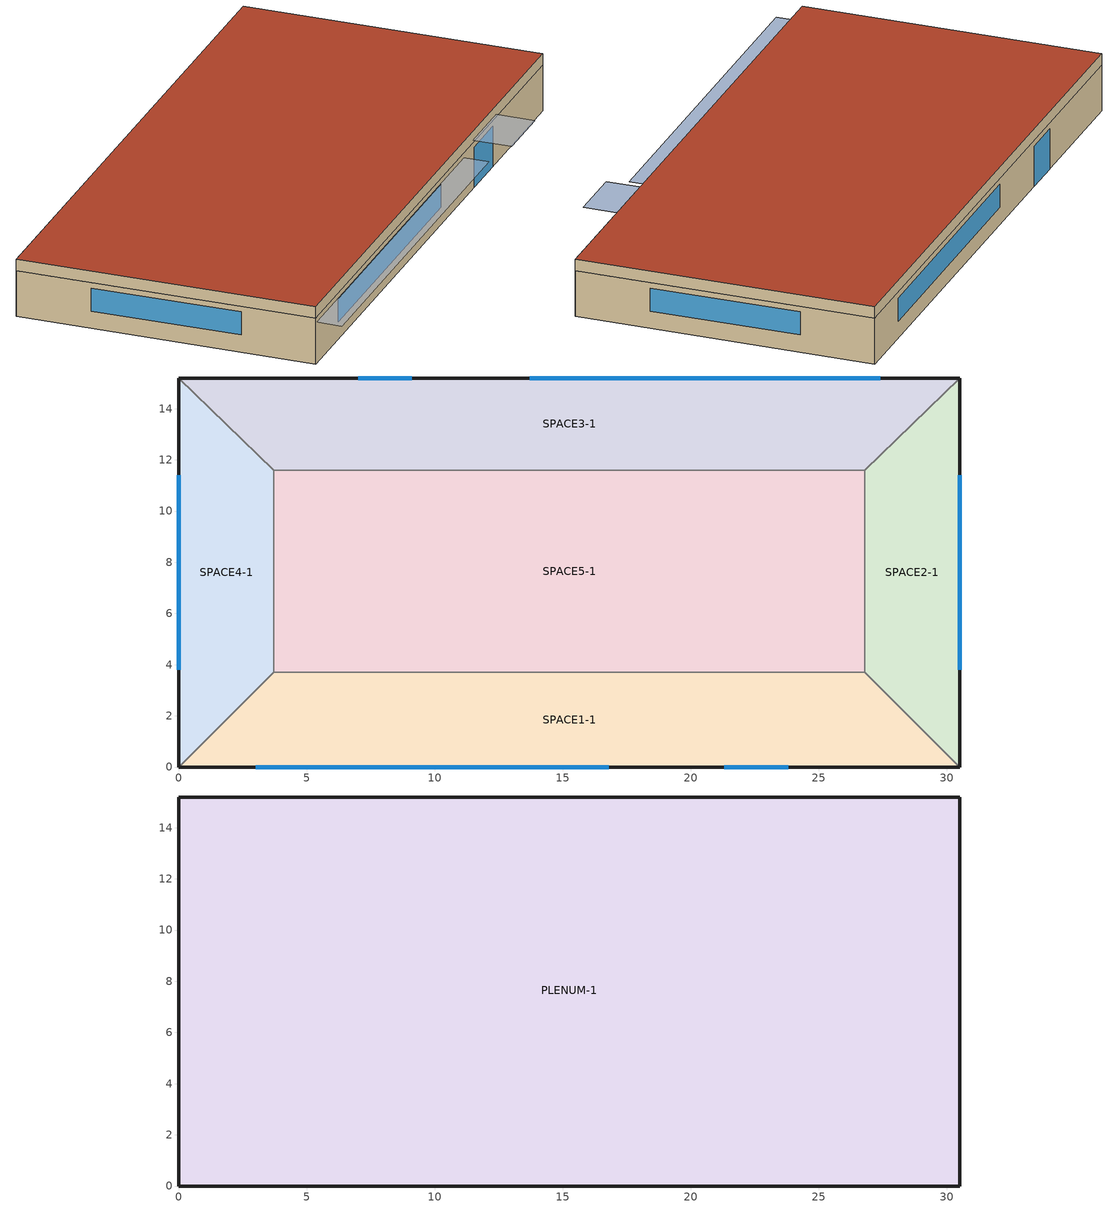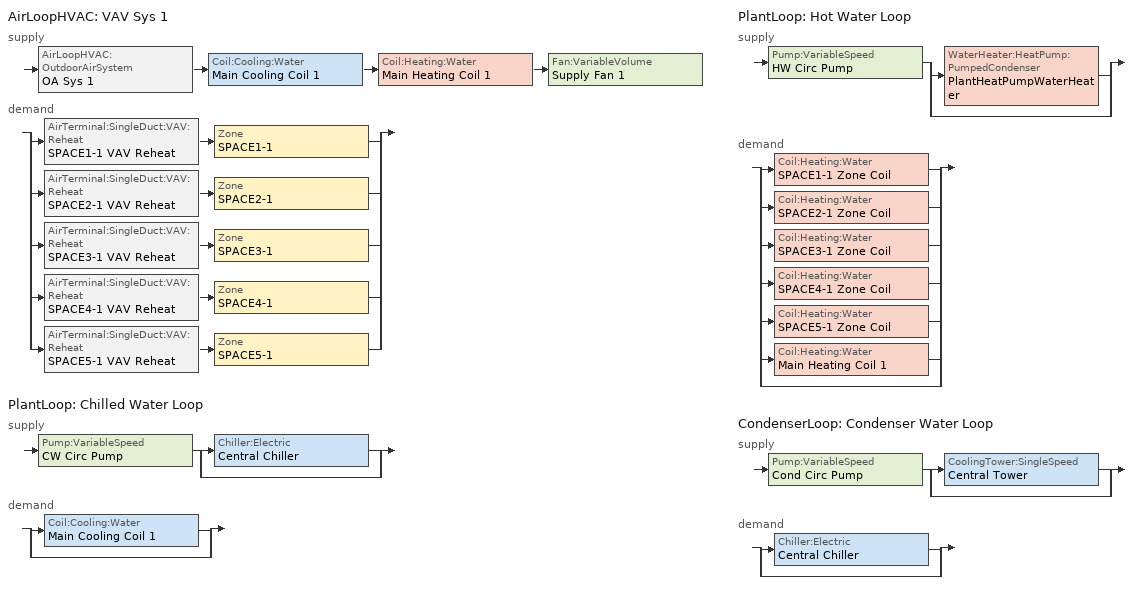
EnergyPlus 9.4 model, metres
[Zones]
SPACE3-1
 floor ground (FLOOR-SLAB-1): 26.8,11.6 3.7,11.6 0,15.2 30.5,15.2 z0
 wall outside (WALL-1): 30.5,15.2 0,15.2 z0:2.4
 wall to SPACE2-1 (INT-WALL-1): 26.8,11.6 30.5,15.2 z0:2.4
 wall to SPACE4-1 (INT-WALL-1): 0,15.2 3.7,11.6 z0:2.4
 wall to SPACE5-1 (INT-WALL-1): 3.7,11.6 26.8,11.6 z0:2.4
 window (Sgl Grey 3mm): 9.1,15.2 7,15.2 z0:2.1
 window (Dbl Clr 3mm/13mm Air): 27.4,15.2 13.7,15.2 z0.9:2.1
SPACE1-1
 floor ground (FLOOR-SLAB-1): 26.8,3.7 30.5,0 0,0 3.7,3.7 z0
 wall outside (WALL-1): 0,0 30.5,0 z0:2.4
 wall to SPACE2-1 (INT-WALL-1): 30.5,0 26.8,3.7 z0:2.4
 wall to SPACE4-1 (INT-WALL-1): 3.7,3.7 0,0 z0:2.4
 wall to SPACE5-1 (INT-WALL-1): 26.8,3.7 3.7,3.7 z0:2.4
 window (Sgl Grey 3mm): 21.3,0 23.8,0 z0:2.1
 window (Dbl Clr 3mm/13mm Air): 3,0 16.8,0 z0.9:2.1
SPACE2-1
 floor ground (FLOOR-SLAB-1): 26.8,11.6 30.5,15.2 30.5,0 26.8,3.7 z0
 wall outside (WALL-1): 30.5,0 30.5,15.2 z0:2.4
 wall to SPACE5-1 (INT-WALL-1): 26.8,11.6 26.8,3.7 z0:2.4
 window (Dbl Clr 3mm/13mm Air): 30.5,3.8 30.5,11.4 z0.9:2.1
SPACE4-1
 floor ground (FLOOR-SLAB-1): 3.7,3.7 0,0 0,15.2 3.7,11.6 z0
 wall outside (WALL-1): 0,15.2 0,0 z0:2.4
 wall to SPACE5-1 (INT-WALL-1): 3.7,3.7 3.7,11.6 z0:2.4
 window (Dbl Clr 3mm/13mm Air): 0,11.4 0,3.8 z0.9:2.1
SPACE5-1
 floor ground (FLOOR-SLAB-1): 26.8,11.6 26.8,3.7 3.7,3.7 3.7,11.6 z0
PLENUM-1
 floor to SPACE1-1 (CLNG-1): 26.8,3.7 30.5,0 0,0 3.7,3.7 z2.4
 floor to SPACE2-1 (CLNG-1): 26.8,11.6 30.5,15.2 30.5,0 26.8,3.7 z2.4
 floor to SPACE3-1 (CLNG-1): 26.8,11.6 3.7,11.6 0,15.2 30.5,15.2 z2.4
 floor to SPACE4-1 (CLNG-1): 3.7,3.7 0,0 0,15.2 3.7,11.6 z2.4
 floor to SPACE5-1 (CLNG-1): 26.8,11.6 26.8,3.7 3.7,3.7 3.7,11.6 z2.4
 wall outside (WALL-1): 30.5,15.2 0,15.2 0,0 30.5,0 30.5,15.2 z2.4:3
 roof outside (ROOF-1): 0,15.2 0,0 30.5,0 30.5,15.2 z3
shading: 0,-1.3 0,0 19.8,0 19.8,-1.3 z2.2; 21,-2 21,0 24.1,0 24.1,-2 z2.6
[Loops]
AirLoopHVAC 'VAV Sys 1'
 supply: AirLoopHVAC:OutdoorAirSystem 'OA Sys 1' > Coil:Cooling:Water 'Main Cooling Coil 1' > Coil:Heating:Water 'Main Heating Coil 1' > Fan:VariableVolume 'Supply Fan 1'
 demand: split
  | AirTerminal:SingleDuct:VAV:Reheat 'SPACE1-1 VAV Reheat' > Zone 'SPACE1-1'
  | AirTerminal:SingleDuct:VAV:Reheat 'SPACE2-1 VAV Reheat' > Zone 'SPACE2-1'
  | AirTerminal:SingleDuct:VAV:Reheat 'SPACE3-1 VAV Reheat' > Zone 'SPACE3-1'
  | AirTerminal:SingleDuct:VAV:Reheat 'SPACE4-1 VAV Reheat' > Zone 'SPACE4-1'
  | AirTerminal:SingleDuct:VAV:Reheat 'SPACE5-1 VAV Reheat' > Zone 'SPACE5-1'
PlantLoop 'Chilled Water Loop'
 supply: Pump:VariableSpeed 'CW Circ Pump' > split
  | Chiller:Electric 'Central Chiller'
  | bypass
 demand: split
  | Coil:Cooling:Water 'Main Cooling Coil 1'
  | bypass
PlantLoop 'Hot Water Loop'
 supply: Pump:VariableSpeed 'HW Circ Pump' > split
  | WaterHeater:HeatPump:PumpedCondenser 'PlantHeatPumpWaterHeater'
  | bypass
 demand: split
  | Coil:Heating:Water 'SPACE1-1 Zone Coil'
  | Coil:Heating:Water 'SPACE2-1 Zone Coil'
  | Coil:Heating:Water 'SPACE3-1 Zone Coil'
  | Coil:Heating:Water 'SPACE4-1 Zone Coil'
  | Coil:Heating:Water 'SPACE5-1 Zone Coil'
  | Coil:Heating:Water 'Main Heating Coil 1'
  | bypass
CondenserLoop 'Condenser Water Loop'
 supply: Pump:VariableSpeed 'Cond Circ Pump' > split
  | CoolingTower:SingleSpeed 'Central Tower'
  | bypass
 demand: split
  | Chiller:Electric 'Central Chiller'
  | bypass
[Building]
Building: Loads convergence tolerance value=0.04; Maximum number of warmup days=25; Minimum number of warmup days=6; North axis=30; Solar distribution=FullExterior; Temperature convergence tolerance value=0.4; Terrain=City
[Site:GroundTemperature:BuildingSurface]
20.03, 20.03, 20.13, 20.3, 20.43, 20.52, 20.62, 20.77, 20.78, 20.55, 20.44, 20.2
[Site:Location]
Miami Intl Ap FL USA WMO=722020: Elevation=11; Latitude=25.82; Longitude=-80.3; Time zone=-5
[Site:WaterMainsTemperature]
Annual average outdoor air temperature=9.69; Calculation method=Correlation; Maximum difference in monthly average outdoor air temperatures=28.1
[SizingPeriod:DesignDay] Barometric pressure=101217; Day of month=21; Daylight saving time indicator=No; Humidity condition type=WetBulb; Rain indicator=No; Snow indicator=No; Solar model indicator=ASHRAEClearSky
Name | Daily dry bulb temperature range | Day type | Maximum dry bulb temperature | Month | Sky clearness | Wetbulb or dewpoint at maximum dry bulb | Wind direction | Wind speed
Miami Intl Ap Ann Clg .4% Condns DB=>MWB | 6.7 | SummerDesignDay | 33.2 | 7 | 1 | 25.3 | 140 | 4.5
Miami Intl Ap Ann Htg 99.6% Condns DB | 0 | WinterDesignDay | 8.7 | 1 | 0 | 8.7 | 340 | 3.8
[Construction]
CLNG-1: MAT-CLNG-1
Dbl Clr 3mm/13mm Air: CLEAR 3MM, AIR 13MM, CLEAR 3MM
FLOOR-SLAB-1: CC03
INT-WALL-1: GP02, AL21, GP02
ROOF-1: RG01, BR01, IN46, WD01
Sgl Grey 3mm: GREY 3MM
WALL-1: WD01, PW03, IN02, GP01
[Material] Thermal absorptance=0.9
Name | Conductivity | Density | Roughness | Solar absorptance | Specific heat | Thickness | Visible absorptance
BR01 | 0.162 | 1121 | VeryRough | 0.7 | 1464 | 0.0095 | 0.7
CC03 | 1.31 | 2243 | MediumRough | 0.65 | 837 | 0.1016 | 0.65
GP01 | 0.16 | 801 | MediumSmooth | 0.75 | 837 | 0.0127 | 0.75
GP02 | 0.16 | 801 | MediumSmooth | 0.75 | 837 | 0.0159 | 0.75
IN02 | 0.043 | 10 | Rough | 0.75 | 837 | 0.0901 | 0.75
IN46 | 0.023 | 24 | VeryRough | 0.5 | 1590 | 0.0762 | 0.5
PW03 | 0.115 | 545 | MediumSmooth | 0.78 | 1213 | 0.0127 | 0.78
RG01 | 1.442 | 881 | Rough | 0.65 | 1674 | 0.0127 | 0.65
WD01 | 0.115 | 513 | MediumSmooth | 0.78 | 1381 | 0.0191 | 0.78
[Material:AirGap]
AL21: Thermal resistance=0.157
[Material:NoMass]
MAT-CLNG-1: Roughness=Rough; Solar absorptance=0.65; Thermal absorptance=0.65; Thermal resistance=0.652259; Visible absorptance=0.65
[WindowMaterial:Gas]
AIR 13MM: Gas type=Air; Thickness=0.0127
[WindowMaterial:Glazing] Back side infrared hemispherical emissivity=0.84; Conductivity=0.9; Front side infrared hemispherical emissivity=0.84; Infrared transmittance at normal incidence=0; Optical data type=SpectralAverage; Thickness=0.003
Name | Back side solar reflectance at normal incidence | Back side visible reflectance at normal incidence | Front side solar reflectance at normal incidence | Front side visible reflectance at normal incidence | Solar transmittance at normal incidence | Visible transmittance at normal incidence
CLEAR 3MM | 0.075 | 0.081 | 0.075 | 0.081 | 0.837 | 0.898
GREY 3MM | 0.061 | 0.061 | 0.061 | 0.061 | 0.626 | 0.611
[AirLoopHVAC]
VAV Sys 1: Design supply air flow rate=Autosize
[AirLoopHVAC:ReturnPlenum]
Return-Plenum-1: Zone=PLENUM-1
[AirTerminal:SingleDuct:VAV:Reheat] Availability schedule=ReheatCoilAvailSched; Constant minimum air flow fraction=0.3; Convergence tolerance=0.001; Damper heating action=ReverseWithLimits; Maximum air flow rate=Autosize; Maximum flow fraction during reheat=Autosize; Maximum flow per zone floor area during reheat=Autosize; Maximum hot water or steam flow rate=Autosize; Minimum hot water or steam flow rate=0; Zone minimum air flow input method=Constant
Name | Reheat coil
SPACE1-1 VAV Reheat | SPACE1-1 Zone Coil
SPACE2-1 VAV Reheat | SPACE2-1 Zone Coil
SPACE3-1 VAV Reheat | SPACE3-1 Zone Coil
SPACE4-1 VAV Reheat | SPACE4-1 Zone Coil
SPACE5-1 VAV Reheat | SPACE5-1 Zone Coil
[AvailabilityManager:Scheduled]
VAV Sys 1 Avail: Schedule=FanAvailSched
[Chiller:Electric]
Central Chiller: Chilled water outlet temperature lower limit=5; Chiller flow mode=LeavingSetpointModulated; Condenser type=WaterCooled; Design chilled water flow rate=Autosize; Design chilled water outlet temperature=6.667; Design condenser fluid flow rate=Autosize; Design condenser inlet temperature=29.44; Maximum part load ratio=1; Minimum part load ratio=0; Nominal capacity=Autosize; Nominal cop=3.2; Optimum part load ratio=0.65; Temperature rise coefficient=2.682759; Coefficient 1 of capacity ratio curve=0.944836; Coefficient 1 of full load ratio curve=0.03303; Coefficient 1 of power ratio curve=1.907846; Coefficient 2 of capacity ratio curve=-0.0570088; Coefficient 2 of full load ratio curve=0.6852; Coefficient 2 of power ratio curve=-1.20499; Coefficient 3 of capacity ratio curve=-0.00185486; Coefficient 3 of full load ratio curve=0.2818; Coefficient 3 of power ratio curve=0.263462
[Coil:Cooling:Water]
Main Cooling Coil 1: Availability schedule=CoolingCoilAvailSched; Design air flow rate=Autosize; Design inlet air humidity ratio=Autosize; Design inlet air temperature=Autosize; Design inlet water temperature=Autosize; Design outlet air humidity ratio=Autosize; Design outlet air temperature=Autosize; Design water flow rate=Autosize; Heat exchanger configuration=CrossFlow; Type of analysis=SimpleAnalysis
[Coil:Heating:Water] Availability schedule=ReheatCoilAvailSched; Maximum water flow rate=Autosize; Performance input method=UFactorTimesAreaAndDesignWaterFlowRate; Rated capacity=Autosize; Rated inlet air temperature=16.6; Rated inlet water temperature=82.2; Rated outlet air temperature=32.2; Rated outlet water temperature=71.1; U factor times area value=Autosize
Main Heating Coil 1; SPACE1-1 Zone Coil; SPACE2-1 Zone Coil; SPACE3-1 Zone Coil; SPACE4-1 Zone Coil; SPACE5-1 Zone Coil
[Coil:WaterHeating:AirToWaterHeatPump:VariableSpeed] Condenser pump heat included in rated heating capacity and rated cop=No; Condenser pump power included in rated cop=No; Evaporator air temperature type for curve objects=WetBulbTemperature; Fraction of condenser pump heat to water=0.1; Maximum ambient temperature for crankcase heater operation=5; Nominal speed level=10; Number of speeds=10; Part load fraction correlation curve=HPWHPLFFPLR; Rated condenser inlet water temperature=55.72; Rated evaporator inlet air dry bulb temperature=29.44; Rated evaporator inlet air wet bulb temperature=22.22; Rated sensible heat ratio at speed 1=0.8; Rated sensible heat ratio at speed 2=0.79; Rated sensible heat ratio at speed 3=0.78; Rated sensible heat ratio at speed 4=0.77; Rated sensible heat ratio at speed 5=0.76; Rated sensible heat ratio at speed 6=0.75; Rated sensible heat ratio at speed 7=0.74; Rated sensible heat ratio at speed 8=0.73; Rated sensible heat ratio at speed 9=0.72; Rated sensible heat ratio at speed 10=0.7; Rated water heating capacity at speed 1=400; Rated water heating capacity at speed 2=800; Rated water heating capacity at speed 3=1200; Rated water heating capacity at speed 4=1600; Rated water heating capacity at speed 5=2000; Rated water heating capacity at speed 6=2400; Rated water heating capacity at speed 7=2800; Rated water heating capacity at speed 8=3200; Rated water heating capacity at speed 9=3600; Rated water heating capacity at speed 10=4000; Rated water heating cop at speed 1=5; Rated water heating cop at speed 2=4.8; Rated water heating cop at speed 3=4.4; Rated water heating cop at speed 4=4; Rated water heating cop at speed 5=3.8; Rated water heating cop at speed 6=3.4; Rated water heating cop at speed 7=3; Rated water heating cop at speed 8=2.6; Rated water heating cop at speed 9=2.3; Rated water heating cop at speed 10=2; Speed 1 cop function of air flow fraction curve=ConstantCubic; Speed 1 cop function of temperature curve=HPWHHeatingCOPFTemp; Speed 1 cop function of water flow fraction curve=ConstantCubic; Speed 1 reference unit rated air flow rate=0.02014; Speed 1 reference unit rated water flow rate=1.8e-05; Speed 1 reference unit water pump input power at rated conditions=10; Speed 1 total wh capacity function of air flow fraction curve=ConstantCubic; Speed 1 total wh capacity function of temperature curve=HPWHHeatingCapFTemp; Speed 1 total wh capacity function of water flow fraction curve=ConstantCubic; Speed 2 cop function of air flow fraction curve=ConstantCubic; Speed 2 cop function of temperature curve=HPWHHeatingCOPFTemp; Speed 2 cop function of water flow fraction curve=ConstantCubic; Speed 2 reference unit rated air flow rate=0.04028; Speed 2 reference unit rated water flow rate=3.6e-05; Speed 2 reference unit water pump input power at rated conditions=10; Speed 2 total wh capacity function of air flow fraction curve=ConstantCubic; Speed 2 total wh capacity function of temperature curve=HPWHHeatingCapFTemp; Speed 2 total wh capacity function of water flow fraction curve=ConstantCubic; Speed 3 cop function of air flow fraction curve=ConstantCubic; Speed 3 cop function of temperature curve=HPWHHeatingCOPFTemp; Speed 3 cop function of water flow fraction curve=ConstantCubic; Speed 3 reference unit rated air flow rate=0.06042; Speed 3 reference unit rated water flow rate=5.4e-05; Speed 3 reference unit water pump input power at rated conditions=10; Speed 3 total wh capacity function of air flow fraction curve=ConstantCubic; Speed 3 total wh capacity function of temperature curve=HPWHHeatingCapFTemp; Speed 3 total wh capacity function of water flow fraction curve=ConstantCubic; Speed 4 cop function of air flow fraction curve=ConstantCubic; Speed 4 cop function of temperature curve=HPWHHeatingCOPFTemp; Speed 4 cop function of water flow fraction curve=ConstantCubic; Speed 4 reference unit rated air flow rate=0.08056; Speed 4 reference unit rated water flow rate=7.2e-05; Speed 4 reference unit water pump input power at rated conditions=10; Speed 4 total wh capacity function of air flow fraction curve=ConstantCubic; Speed 4 total wh capacity function of temperature curve=HPWHHeatingCapFTemp; Speed 4 total wh capacity function of water flow fraction curve=ConstantCubic; Speed 5 cop function of air flow fraction curve=ConstantCubic; Speed 5 cop function of temperature curve=HPWHHeatingCOPFTemp; Speed 5 cop function of water flow fraction curve=ConstantCubic; Speed 5 reference unit rated air flow rate=0.1007; Speed 5 reference unit rated water flow rate=9e-05; Speed 5 reference unit water pump input power at rated conditions=10; Speed 5 total wh capacity function of air flow fraction curve=ConstantCubic; Speed 5 total wh capacity function of temperature curve=HPWHHeatingCapFTemp; Speed 5 total wh capacity function of water flow fraction curve=ConstantCubic; Speed 6 cop function of air flow fraction curve=ConstantCubic; Speed 6 cop function of temperature curve=HPWHHeatingCOPFTemp; Speed 6 cop function of water flow fraction curve=ConstantCubic; Speed 6 reference unit rated air flow rate=0.12084; Speed 6 reference unit rated water flow rate=0.000108; Speed 6 reference unit water pump input power at rated conditions=10; Speed 6 total wh capacity function of air flow fraction curve=ConstantCubic; Speed 6 total wh capacity function of temperature curve=HPWHHeatingCapFTemp; Speed 6 total wh capacity function of water flow fraction curve=ConstantCubic; Speed 7 cop function of air flow fraction curve=ConstantCubic; Speed 7 cop function of temperature curve=HPWHHeatingCOPFTemp; Speed 7 cop function of water flow fraction curve=ConstantCubic; Speed 7 reference unit rated air flow rate=0.14098; Speed 7 reference unit rated water flow rate=0.000126; Speed 7 reference unit water pump input power at rated conditions=10; Speed 7 total wh capacity function of air flow fraction curve=ConstantCubic; Speed 7 total wh capacity function of temperature curve=HPWHHeatingCapFTemp; Speed 7 total wh capacity function of water flow fraction curve=ConstantCubic; Speed 8 cop function of air flow fraction curve=ConstantCubic; Speed 8 cop function of temperature curve=HPWHHeatingCOPFTemp; Speed 8 cop function of water flow fraction curve=ConstantCubic; Speed 8 reference unit rated air flow rate=0.16112; Speed 8 reference unit rated water flow rate=0.000144; Speed 8 reference unit water pump input power at rated conditions=10; Speed 8 total wh capacity function of air flow fraction curve=ConstantCubic; Speed 8 total wh capacity function of temperature curve=HPWHHeatingCapFTemp; Speed 8 total wh capacity function of water flow fraction curve=ConstantCubic; Speed 9 cop function of air flow fraction curve=ConstantCubic; Speed 9 cop function of temperature curve=HPWHHeatingCOPFTemp; Speed 9 cop function of water flow fraction curve=ConstantCubic; Speed 9 reference unit rated air flow rate=0.18126; Speed 9 reference unit rated water flow rate=0.000162; Speed 9 reference unit water pump input power at rated conditions=10; Speed 9 total wh capacity function of air flow fraction curve=ConstantCubic; Speed 9 total wh capacity function of temperature curve=HPWHHeatingCapFTemp; Speed 9 total wh capacity function of water flow fraction curve=ConstantCubic; Speed 10 cop function of air flow fraction curve=ConstantCubic; Speed 10 cop function of temperature curve=HPWHHeatingCOPFTemp; Speed 10 cop function of water flow fraction curve=ConstantCubic; Speed 10 reference unit rated air flow rate=0.2014; Speed 10 reference unit rated water flow rate=0.000179; Speed 10 reference unit water pump input power at rated conditions=10; Speed 10 total wh capacity function of air flow fraction curve=ConstantCubic; Speed 10 total wh capacity function of temperature curve=HPWHHeatingCapFTemp; Speed 10 total wh capacity function of water flow fraction curve=ConstantCubic
Name | Crankcase heater capacity | Evaporator fan power included in rated cop | Rated condenser water flow rate | Rated evaporator air flow rate | Rated water heating capacity
HPWHDXCoilVS; Zone4HPWHDXCoilVS | 100 | No | Autocalculate | Autocalculate | 4000
HPWHOutdoorDXCoilVS | 100 | No | 0.00016 | 0.2685 | 4000
HPWHPlantDXCoilVS | 100 | No | 0.00115525 | 1.00695 | 25000
HPWHScheduledDXCoilVS | 120 | Yes | 0.00016 | 0.2685 | 4000
[CondenserEquipmentList]
All Towers: Central Tower, CoolingTower:SingleSpeed
[CondenserEquipmentOperationSchemes]
Tower Loop Operation: Control scheme 1=Year Round Tower Operation; Control scheme 1 schedule=PlantOnSched
[CondenserLoop]
Condenser Water Loop: Condenser equipment operation scheme=Tower Loop Operation; Condenser loop volume=Autocalculate; Fluid type=Water; Load distribution scheme=SequentialLoad; Maximum loop flow rate=Autosize; Maximum loop temperature=80; Minimum loop flow rate=0; Minimum loop temperature=10
[Controller:OutdoorAir]
OA Controller 1: Economizer control action type=ModulateFlow; Economizer control type=FixedDryBulb; Economizer maximum limit dry bulb temperature=19; Economizer minimum limit dry bulb temperature=4; Lockout type=NoLockout; Maximum outdoor air flow rate=0.25; Minimum limit type=FixedMinimum; Minimum outdoor air flow rate=0.25; Minimum outdoor air schedule=Min OA Sched
[Controller:WaterCoil] Actuator variable=Flow; Controller convergence tolerance=0.002; Maximum actuated flow=Autosize; Minimum actuated flow=0
Name | Action | Control variable
Central Cooling Coil Contoller 1 | Reverse | TemperatureAndHumidityRatio
Central Heating Coil Contoller 1 | Normal | Temperature
[CoolingTower:SingleSpeed]
Central Tower: Design air flow rate=Autosize; Design fan power=Autosize; Design u factor times area value=Autosize; Design water flow rate=Autosize; Free convection regime air flow rate=0; Free convection regime u factor times area value=0
[DesignSpecification:OutdoorAir] Outdoor air flow per person=0.00944; Outdoor air flow per zone=0; Outdoor air flow per zone floor area=0; Outdoor air method=Flow/Person
SZ DSOA SPACE1-1; SZ DSOA SPACE2-1; SZ DSOA SPACE3-1; SZ DSOA SPACE4-1; SZ DSOA SPACE5-1
[ElectricEquipment] Design level calculation method=EquipmentLevel; Fraction latent=0; Fraction lost=0; Fraction radiant=0.3; Schedule=EQUIP-1
Name | Zone or zonelist | Design level
SPACE1-1 Elec Equipment | SPACE1-1 | 1056
SPACE2-1 Elec Equipment | SPACE2-1 | 456
SPACE3-1 Elec Equipment | SPACE3-1 | 1056
SPACE4-1 Elec Equipment | SPACE4-1 | 456
SPACE5-1 Elec Equipment | SPACE5-1 | 1976
[Fan:SystemModel] Design electric power consumption=Autosize; Design power sizing method=TotalEfficiencyAndPressure; Design pressure rise=100; Electric power minimum flow rate fraction=0; Fan total efficiency=0.7; Motor efficiency=0.9; Motor in air stream fraction=1; Speed control method=Discrete
Name | Availability schedule | Design maximum air flow rate
HPWHFan; Zone4HPWHFan | HeatPumpWaterHeaterSch | 0.2685
HPWHOutdoorFan | PlantHPWHSch | 0.2685
HPWHPlantFan | PlantHPWHSch | 2.6852
HPWHScheduledFan | ScheduledHPWHSch | 0.2685
[Fan:VariableVolume]
Supply Fan 1: Availability schedule=FanAvailSched; Fan power coefficient 1=0.350712; Fan power coefficient 2=0.308505; Fan power coefficient 3=-0.541374; Fan power coefficient 4=0.871988; Fan power coefficient 5=0; Fan power minimum flow fraction=0.25; Fan power minimum flow rate input method=Fraction; Fan total efficiency=0.7; Maximum flow rate=Autosize; Motor efficiency=0.9; Motor in airstream fraction=1; Pressure rise=600
[Lights] Design level calculation method=LightingLevel; End use subcategory=GeneralLights; Fraction radiant=0.59; Fraction replaceable=0; Fraction visible=0.2; Return air fraction=0.2; Schedule=LIGHTS-1
Name | Zone or zonelist | Lighting level
SPACE1-1 Lights | SPACE1-1 | 1584
SPACE2-1 Lights | SPACE2-1 | 684
SPACE3-1 Lights | SPACE3-1 | 1584
SPACE4-1 Lights | SPACE4-1 | 684
SPACE5-1 Lights | SPACE5-1 | 2964
[People] Activity level schedule=ActSchd; Fraction radiant=0.3; Number of people calculation method=People; Number of people schedule=OCCUPY-1
Name | Zone or zonelist | Number of people
SPACE1-1 People | SPACE1-1 | 11
SPACE2-1 People | SPACE2-1 | 5
SPACE3-1 People | SPACE3-1 | 11
SPACE4-1 People | SPACE4-1 | 5
SPACE5-1 People | SPACE5-1 | 20
[PlantEquipmentList]
Cooling Plant: Central Chiller, Chiller:Electric
heating plant: PlantHeatPumpWaterHeater, WaterHeater:HeatPump:PumpedCondenser
[PlantEquipmentOperation:CoolingLoad] Load range 1 lower limit=0
Name | Load range 1 upper limit | Range 1 equipment list
Central Chiller Only | 900000 | Cooling Plant
Year Round Tower Operation | 90000000 | All Towers
[PlantEquipmentOperation:HeatingLoad]
Central HPWH Only: Load range 1 lower limit=0; Load range 1 upper limit=1000000; Range 1 equipment list=heating plant
[PlantEquipmentOperationSchemes] Control scheme 1 schedule=PlantOnSched
Name | Control scheme 1
CW Loop Operation | Central Chiller Only
Hot Loop Operation | Central HPWH Only
[PlantLoop] Fluid type=Water; Load distribution scheme=SequentialLoad; Maximum loop flow rate=Autosize; Minimum loop flow rate=0; Plant loop volume=Autocalculate
Name | Maximum loop temperature | Minimum loop temperature | Plant equipment operation scheme
Chilled Water Loop | 98 | 1 | CW Loop Operation
Hot Water Loop | 100 | 10 | Hot Loop Operation
[Pump:VariableSpeed] Design maximum flow rate=Autosize; Design minimum flow rate=0; Design power consumption=Autosize; Design pump head=179352; Fraction of motor inefficiencies to fluid stream=0; Motor efficiency=0.9; Pump control type=Intermittent; Coefficient 1 of the part load performance curve=0; Coefficient 2 of the part load performance curve=1; Coefficient 3 of the part load performance curve=0; Coefficient 4 of the part load performance curve=0
Name | Pump flow rate schedule
CW Circ Pump; Cond Circ Pump | CoolingPumpAvailSched
HW Circ Pump
[SetpointManager:FollowOutdoorAirTemperature]
MyCondenserControl: Control variable=Temperature; Maximum setpoint temperature=80; Minimum setpoint temperature=10; Offset temperature difference=0; Reference temperature type=OutdoorAirWetBulb; Setpoint node or nodelist=Condenser Supply Outlet Node
[SetpointManager:MixedAir] Control variable=Temperature
Name | Setpoint node or nodelist
Mixed Air Temp Manager 1 | Mixed Air Node 1
Mixed Air Temp Manager 2 | Main Branch SetPoint Node List
[SetpointManager:Scheduled] Control variable=Temperature
Name | Schedule | Setpoint node or nodelist
Central Chiller Setpoint Manager | CW Loop Temp Schedule | Central Chiller Outlet Node
Chilled Water Loop Setpoint Manager | CW Loop Temp Schedule | Chilled Water Loop Setpoint Node List
Hot Water Loop Setpoint Manager | HW Loop Temp Schedule | Hot Water Loop Setpoint Node List
Supply Air Temp Manager 1 | Seasonal Reset Supply Air Temp Sch | Supply Air Temp Nodes 1
[SetpointManager:SingleZone:Humidity:Maximum]
Space2-1 Humidistat Manager: Setpoint node or nodelist=Main Cooling Coil 1 Outlet Node
[Sizing:Plant]
Name | Design loop exit temperature | Loop design temperature difference | Loop type
Hot Water Loop | 62 | 11 | Heating
Chilled Water Loop | 7.22 | 6.67 | Cooling
Condenser Water Loop | 29.4 | 5.6 | Condenser
[Sizing:System]
VAV Sys 1: 100 outdoor air in cooling=No; 100 outdoor air in heating=No; Central cooling design supply air humidity ratio=0.008; Central cooling design supply air temperature=12.8; Central heating design supply air humidity ratio=0.008; Central heating design supply air temperature=16.7; Central heating maximum system air flow ratio=0.3; Cooling supply air flow rate=0; Cooling supply air flow rate method=DesignDay; Design outdoor air flow rate=Autosize; Heating supply air flow rate=0; Heating supply air flow rate method=DesignDay; Precool design humidity ratio=0.008; Precool design temperature=11; Preheat design humidity ratio=0.008; Preheat design temperature=7; Type of load to size on=Sensible; Type of zone sum to use=NonCoincident
[Sizing:Zone] Account for dedicated outdoor air system=No; Cooling design air flow method=DesignDay; Cooling design air flow rate=0; Dedicated outdoor air high setpoint temperature for design=Autosize; Dedicated outdoor air low setpoint temperature for design=Autosize; Dedicated outdoor air system control strategy=NeutralSupplyAir; Heating design air flow method=DesignDay; Heating design air flow rate=0; Zone cooling design supply air humidity ratio=0.009; Zone cooling design supply air temperature=14; Zone cooling design supply air temperature input method=SupplyAirTemperature; Zone cooling sizing factor=0; Zone heating design supply air humidity ratio=0.004; Zone heating design supply air temperature=50; Zone heating design supply air temperature input method=SupplyAirTemperature; Zone heating sizing factor=0
Name | Design specification outdoor air object
SPACE1-1 | SZ DSOA SPACE1-1
SPACE2-1 | SZ DSOA SPACE2-1
SPACE3-1 | SZ DSOA SPACE3-1
SPACE4-1 | SZ DSOA SPACE4-1
SPACE5-1 | SZ DSOA SPACE5-1
[ThermostatSetpoint:DualSetpoint]
DualSetPoint: Cooling setpoint temperature schedule=Clg-SetP-Sch; Heating setpoint temperature schedule=Htg-SetP-Sch
[WaterHeater:HeatPump:PumpedCondenser] Dead band temperature difference=2
Name | Availability schedule | Compressor location | Compressor setpoint temperature schedule | Condenser water flow rate | Dx coil | Evaporator air flow rate | Fan | Fan placement | Inlet air configuration | Minimum inlet air temperature for compressor operation | Tank | Compressor ambient temperature schedule | Inlet air humidity schedule | Inlet air temperature schedule | Inlet air zone | Off cycle parasitic electric load | On cycle parasitic electric load | Parasitic heat rejection location | Inlet air mixer schedule
OutdoorHeatPumpWaterHeater | PlantHPWHSch | Outdoors | HPWHTempSch | 0.00016 | HPWHOutdoorDXCoilVS | 0.2685 | HPWHOutdoorFan | BlowThrough | OutdoorAirOnly | 11 | HPWHOutdoorTank
PlantHeatPumpWaterHeater | PlantHPWHSch | Outdoors | PlantHPWHTempSch | 0.00115525 | HPWHPlantDXCoilVS | 1.00695 | HPWHPlantFan | BlowThrough | OutdoorAirOnly | 11 | HPWHPlantTank
ScheduledHeatPumpWaterHeater | ScheduledHPWHSch | Schedule | HPWHTempSch | 0.00016 | HPWHScheduledDXCoilVS | 0.2685 | HPWHScheduledFan | BlowThrough | Schedule | 11 | HPWHScheduledTank | ScheduledCompressorTemp | ScheduledAmbientRH | ScheduledAmbientTemp
Zone4HeatPumpWaterHeater | HeatPumpWaterHeaterSch | Zone | HPWHTempSch | Autocalculate | Zone4HPWHDXCoilVS | Autocalculate | Zone4HPWHFan | DrawThrough | ZoneAirOnly | 5 | Zone4HPWHTank |  |  |  | SPACE4-1 | 5 | 15 | Zone
Zone5HeatPumpWaterHeater | HeatPumpWaterHeaterSch | Zone | HPWHTempSch | Autocalculate | HPWHDXCoilVS | Autocalculate | HPWHFan | DrawThrough | ZoneAndOutdoorAir | 5 | HPWHTank |  |  |  | SPACE5-1 | 5 | 15 | Zone | HPWHMixerInletAirSch
[WaterHeater:Mixed] Deadband temperature difference=2; Heater control type=Cycle; Heater fuel type=Electricity; Heater minimum capacity=0; Maximum temperature limit=82.2222; Off cycle parasitic fuel consumption rate=10; Off cycle parasitic fuel type=Electricity; Off cycle parasitic heat fraction to tank=0; On cycle parasitic fuel consumption rate=30; On cycle parasitic fuel type=Electricity; On cycle parasitic heat fraction to tank=0
Name | Ambient temperature indicator | Heater maximum capacity | Heater thermal efficiency | Off cycle loss coefficient to ambient temperature | Off cycle loss fraction to zone | On cycle loss coefficient to ambient temperature | On cycle loss fraction to zone | Peak use flow rate | Setpoint temperature schedule | Source side effectiveness | Tank volume | Use flow rate fraction schedule | Use side design flow rate | Use side effectiveness | Ambient temperature schedule | Ambient temperature zone
HPWHOutdoorTank | Outdoors | 5000 | 0.95 | 2 | 1 | 2 | 1 | 0.000379 | Hot Water Setpoint Temp Schedule | 0.95 | 0.3785 | Hot Water Demand Schedule
HPWHPlantTank | Outdoors | 25000 | 0.98 | 0 | 0 | 0 | 0 |  | Plant Hot Water Setpoint Temp Schedule | 0.98 | 0.757 |  | Autosize | 0.98
HPWHScheduledTank; ScheduledElectricTank | Schedule | 5000 | 0.95 | 2 | 1 | 2 | 1 | 0.000379 | Hot Water Setpoint Temp Schedule | 0.95 | 0.3785 | Hot Water Demand Schedule |  |  | ScheduledAmbientTemp
HPWHTank | Zone | 5000 | 0.95 | 2 | 1 | 2 | 1 | 0.00379 | Hot Water Setpoint Temp Schedule | 0.95 | 0.3785 | Hot Water Demand Schedule |  |  |  | SPACE5-1
Zone4HPWHTank | Zone | 5000 | 0.95 | 2 | 1 | 2 | 1 | 0.00379 | Hot Water Setpoint Temp Schedule | 0.95 | 0.3785 | Hot Water Demand Schedule |  |  |  | SPACE4-1
[Zone] Multiplier=1; Type=1
Name | Ceiling height | Volume
PLENUM-1 | 0.6096 | 283.2
SPACE1-1; SPACE3-1 | 2.4384 | 239.247
SPACE2-1; SPACE4-1 | 2.4384 | 103.311
SPACE5-1 | 2.4384 | 447.683
[ZoneControl:Thermostat] Control 1=DualSetPoint; Control type schedule=Zone Control Type Sched
Name | Zone or zonelist
SPACE1-1 Control | SPACE1-1
SPACE2-1 Control | SPACE2-1
SPACE3-1 Control | SPACE3-1
SPACE4-1 Control | SPACE4-1
SPACE5-1 Control | SPACE5-1
[Zone equipment]
SPACE1-1: SPACE1-1 VAV Reheat
SPACE2-1: SPACE2-1 VAV Reheat
SPACE3-1: SPACE3-1 VAV Reheat
SPACE4-1: SPACE4-1 VAV Reheat, Zone4HeatPumpWaterHeater
SPACE5-1: Zone5HeatPumpWaterHeater, SPACE5-1 VAV Reheat
[ZoneInfiltration:DesignFlowRate] Constant term coefficient=0; Design flow rate calculation method=Flow/Zone; Schedule=INFIL-SCH; Temperature term coefficient=0; Velocity squared term coefficient=0; Velocity term coefficient=0.2237
Name | Zone or zonelist | Design flow rate
SPACE1-1 Infiltration | SPACE1-1 | 0.0167
SPACE2-1 Infiltration | SPACE2-1 | 0.00717
SPACE3-1 Infiltration | SPACE3-1 | 0.0167
SPACE4-1 Infiltration | SPACE4-1 | 0.00717
SPACE5-1 Infiltration | SPACE5-1 | 0.031089
[Curve:Biquadratic] Input unit type for x=Temperature; Input unit type for y=Temperature; Maximum value of x=40; Maximum value of y=90; Minimum value of x=0; Minimum value of y=20; Output unit type=Dimensionless
Name | Coefficient1 constant | Coefficient2 x | Coefficient3 x 2 | Coefficient4 y | Coefficient5 y 2 | Coefficient6 x y
HPWHHeatingCOPFTemp | 1.19713 | 0.077849 | -1.6e-06 | -0.02675 | 0.000296 | -0.00112
HPWHHeatingCapFTemp | 0.369827 | 0.043341 | -0.00023 | 0.000466 | 2.6e-05 | -0.00027
[Curve:Cubic]
ConstantCubic: Maximum value of x=100; Minimum value of x=-100; Coefficient1 constant=1; Coefficient2 x=0; Coefficient3 x 2=0; Coefficient4 x 3=0
[Curve:Quadratic]
HPWHPLFFPLR: Maximum value of x=1; Minimum value of x=0; Coefficient1 constant=0.75; Coefficient2 x=0.25; Coefficient3 x 2=0
[Schedule:Compact]
ActSchd: Through: 12/31, For: Alldays, Until: 24:00, 117.24
CW Loop Temp Schedule: Through: 12/31, For: Alldays, Until: 24:00, 7.22
Clg-SetP-Sch: Through: 12/31, For: Weekends HoliDay, Until: 7:00, 40, Until: 14:00, 23.9, Until: 24:00, 32.2, For: SummerDesignDay, Until: 24:00, 23.9, For: WinterDesignDay, Until: 24:00, 40, For: AllOtherDays, Until: 7:00, 40, Until: 19:00, 23.9, Until: 24:00, 40
CoolingCoilAvailSched; CoolingPumpAvailSched; PlantOnSched: Through: 12/31, For: Alldays, Until: 24:00, 1
EQUIP-1: Through: 12/31, For: Weekdays SummerDesignDay WinterDesignDay, Until: 9:00, 0.02, Until: 10:00, 0.4, Until: 15:00, 0.9, Until: 16:00, 0.8, Until: 17:00, 0.7, Until: 24:00, 0.02, For: CustomDay1 CustomDay2, Until: 9:00, 0.02, Until: 10:00, 0.4, Until: 15:00, 0.9, Until: 16:00, 0.8, Until: 17:00, 0.7, Until: 24:00, 0.02, For: AllOtherDays, Until: 24:00, 0.2
FanAvailSched; ReheatCoilAvailSched: Through: 3/31, For: Alldays, Until: 24:00, 1, Through: 9/30, For: Weekdays, Until: 7:00, 0, Until: 18:00, 1, Until: 24:00, 0, For: Weekends Holidays CustomDay1 CustomDay2, Until: 24:00, 0, For: AllOtherDays, Until: 24:00, 1, Through: 12/31, For: Alldays, Until: 24:00, 1
HPWHMixerInletAirSch: Through: 3/31, For: AllDays, Until: 24:00, 0.2, Through: 9/30, For: AllDays, Until: 24:00, 0, Through: 12/31, For: AllDays, Until: 24:00, 0.2
HPWHTempSch: Through: 12/31, For: AllDays, Until: 24:00, 60
HW Loop Temp Schedule: Through: 12/31, For: Alldays, Until: 24:00, 60
HeatPumpWaterHeaterSch; PlantHPWHSch; ScheduledHPWHSch: Through: 12/31, For: AllDays, Until: 24:00, 1
Hot Water Demand Schedule: THROUGH: 12/31, FOR: AllDays, UNTIL: 5:00, 0, UNTIL: 7:00, 0.003, UNTIL: 18:00, 0, UNTIL: 18:30, 0.003, UNTIL: 24:00, 0
Hot Water Setpoint Temp Schedule: Through: 12/31, For: AllDays, Until: 24:00, 50
Htg-SetP-Sch: Through: 12/31, For: Weekends HoliDay, Until: 7:00, 12.8, Until: 14:00, 21.1, Until: 24:00, 12.8, For: SummerDesignDay, Until: 24:00, 12.8, For: WinterDesignDay, Until: 24:00, 21.1, For: AllOtherDays, Until: 7:00, 12.8, Until: 19:00, 21.1, Until: 24:00, 12.8
INFIL-SCH: Through: 3/31, For: Alldays, Until: 24:00, 1, Through: 10/31, For: Alldays, Until: 24:00, 0, Through: 12/31, For: Alldays, Until: 24:00, 1
LIGHTS-1: Through: 12/31, For: Weekdays SummerDesignDay WinterDesignDay, Until: 9:00, 0.05, Until: 10:00, 0.9, Until: 11:00, 0.95, Until: 12:00, 1, Until: 13:00, 0.95, Until: 14:00, 0.8, Until: 15:00, 0.9, Until: 17:00, 1, Until: 24:00, 0.05, For: AllOtherDays, Until: 24:00, 0.05
Min OA Sched: Through: 12/31, For: Weekdays SummerDesignDay WinterDesignDay, Until: 7:00, 0.02, Until: 19:00, 1, Until: 24:00, 0.02, For: AllOtherDays, Until: 24:00, 0.02
OCCUPY-1: Through: 12/31, For: Weekdays SummerDesignDay WinterDesignDay, Until: 9:00, 0, Until: 12:00, 1, Until: 13:00, 0.8, Until: 14:00, 0.4, Until: 15:00, 0.8, Until: 17:00, 1, Until: 24:00, 0, For: AllOtherDays, Until: 24:00, 0
Plant Hot Water Setpoint Temp Schedule: Through: 12/31, For: AllDays, Until: 24:00, 70
PlantHPWHTempSch: Through: 12/31, For: AllDays, Until: 24:00, 80
ScheduledAmbientRH: Through: 12/31, For: AllDays, Until: 24:00, 0.5
ScheduledAmbientTemp: Through: 12/31, For: AllDays, Until: 24:00, 19.72222
ScheduledCompressorTemp: Through: 12/31, For: AllDays, Until: 24:00, 21
Seasonal Reset Supply Air Temp Sch: Through: 3/31, For: Alldays, Until: 24:00, 16, Through: 9/30, For: Alldays, Until: 24:00, 17.5, Through: 12/31, For: Alldays, Until: 24:00, 16
Zone Control Type Sched: Through: 12/31, For: AllDays, Until: 24:00, 4
